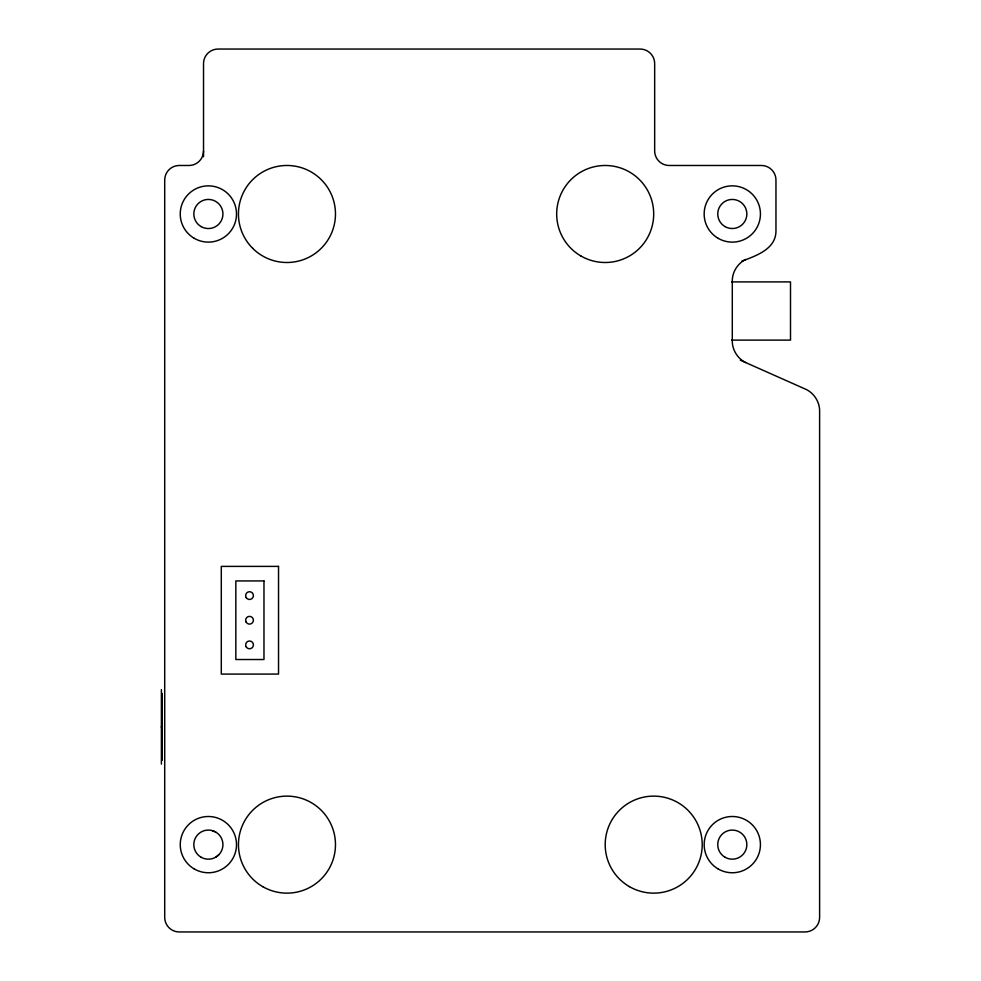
<?xml version="1.0" encoding="UTF-8"?>
<svg xmlns="http://www.w3.org/2000/svg" width="981" height="981" viewBox="0 0 981 981"><rect width="100%" height="100%" fill="white"/><g stroke="black" fill="none" stroke-linecap="round" stroke-linejoin="round"><path stroke-width="1.47" d="M215.648 857.235L218.665 854.917M745.597 259.499C737.945 263.3 732.66 271.43 732.292 279.965L732.292 342.062C732.66 350.585 737.945 358.727 745.597 362.529M741.599 261.265C755.395 255.967 775.566 249.554 775.959 231.455L775.959 180.026A14.556 14.556 0 0 0 761.403 165.482L669.226 165.482A14.556 14.556 0 0 1 654.67 150.927L654.67 63.606A14.556 14.556 0 0 0 640.127 49.05L218.076 49.05A14.556 14.556 0 0 0 203.521 63.606L203.521 156.739M731.642 281.903L790.502 281.903L790.502 340.113L731.642 340.113M161.387 726.369L162.233 726.369M161.387 727.338L162.233 727.338M212.141 830.576L215.648 832.023M740.275 360.162L806.308 389.506C813.96 393.307 819.245 401.45 819.613 409.972L819.613 917.394A14.556 14.556 0 0 1 805.058 931.95L179.265 931.95A14.556 14.556 0 0 1 164.71 917.394L164.71 180.026A14.556 14.556 0 0 1 179.265 165.482L188.965 165.482A14.556 14.556 0 0 0 203.521 150.927M162.233 693.444L162.233 760.263M161.387 689.582L161.387 764.138M278.53 566.393L221.289 566.393L221.289 674.082L278.53 674.082L278.53 566.393M263.975 580.936L235.832 580.936L235.832 659.526L263.975 659.526L263.975 580.936M201.093 857.235A14.556 14.556 0 0 0 222.932 844.629A14.556 14.556 0 0 0 201.093 832.023A14.556 14.556 0 0 0 201.093 857.235M725.02 857.235A14.556 14.556 0 0 0 746.848 844.629A14.556 14.556 0 0 0 725.02 832.023A14.556 14.556 0 0 0 725.02 857.235M201.093 226.586A14.556 14.556 0 0 0 222.932 213.993A14.556 14.556 0 0 0 201.093 201.387A14.556 14.556 0 0 0 201.093 226.586M725.02 226.586A14.556 14.556 0 0 0 746.848 213.993A14.556 14.556 0 0 0 725.02 201.387A14.556 14.556 0 0 0 725.02 226.586M194.312 238.358A28.142 28.142 0 0 0 236.507 213.993A28.142 28.142 0 0 0 194.312 189.615A28.142 28.142 0 0 0 194.312 238.358M718.227 238.358A28.142 28.142 0 0 0 760.434 213.993A28.142 28.142 0 0 0 718.227 189.615A28.142 28.142 0 0 0 718.227 238.358M194.312 868.994A28.142 28.142 0 0 0 236.507 844.629A28.142 28.142 0 0 0 194.312 820.263A28.142 28.142 0 0 0 194.312 868.994M718.227 868.994A28.142 28.142 0 0 0 760.434 844.629A28.142 28.142 0 0 0 718.227 820.263A28.142 28.142 0 0 0 718.227 868.994M252.657 248.291A48.51 48.51 0 0 0 333.822 226.537A48.51 48.51 0 0 0 274.41 167.126A48.51 48.51 0 0 0 252.657 248.291M262.712 886.64A48.51 48.51 0 0 0 335.477 844.629A48.51 48.51 0 0 0 262.712 802.617A48.51 48.51 0 0 0 262.712 886.64M629.446 886.64A48.51 48.51 0 0 0 702.212 844.629A48.51 48.51 0 0 0 629.446 802.617A48.51 48.51 0 0 0 629.446 886.64M580.936 256.004A48.51 48.51 0 0 0 653.702 213.993A48.51 48.51 0 0 0 580.936 171.982A48.51 48.51 0 0 0 580.936 256.004M246.17 646.822A3.875 3.875 0 0 0 252.89 646.822A3.875 3.875 0 0 0 249.53 640.998A3.875 3.875 0 0 0 246.17 646.822M246.17 622.175A3.875 3.875 0 0 0 252.89 622.175A3.875 3.875 0 0 0 249.53 616.362A3.875 3.875 0 0 0 246.17 622.175M246.17 597.539A3.875 3.875 0 0 0 252.89 597.539A3.875 3.875 0 0 0 249.53 591.715A3.875 3.875 0 0 0 246.17 597.539"/></g></svg>
